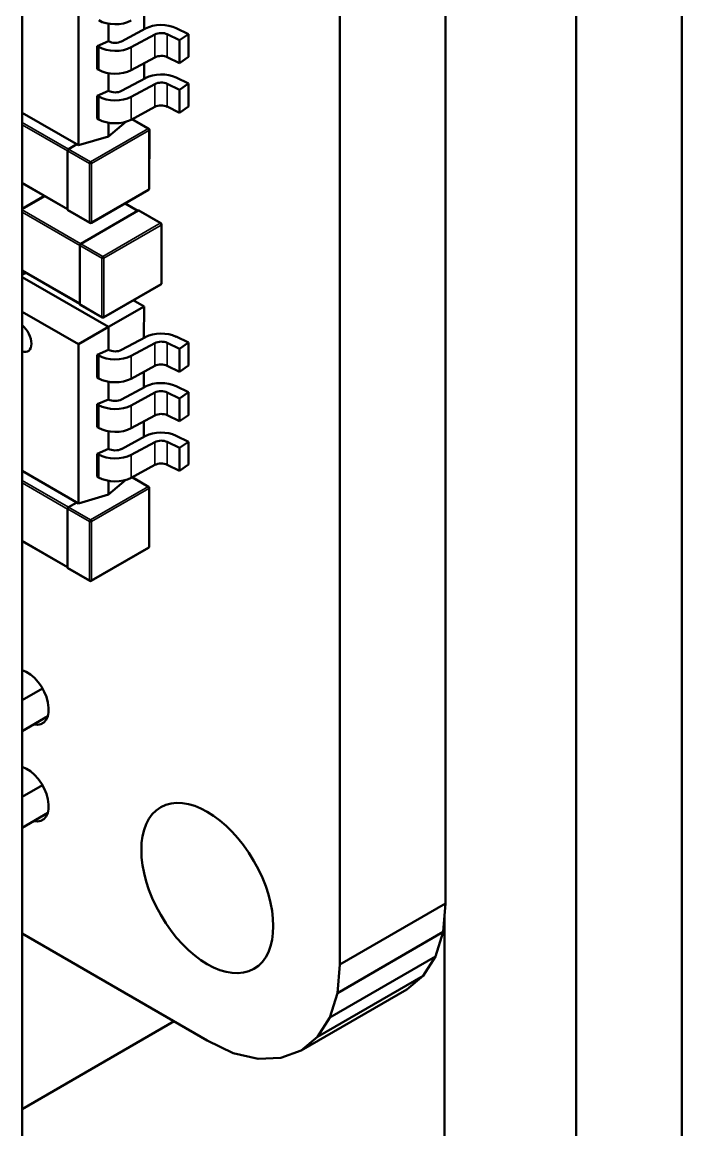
# Model space of a CAD drawing. Header units: millimetres. Extents: x 3137 to 5094, y 789 to 1822.
# Drawn here: x 4221.71 to 4228.78, y 1598.99 to 1610.86 of the extents above; entities that cross this region are included whole.
import ezdxf

# ---------------------------------------------------------------- set-up
doc = ezdxf.new("R2010")
doc.units = ezdxf.units.MM
doc.header["$LTSCALE"] = 1.8
doc.layers.add('외형선(ISO)', color=7, linetype='Continuous', lineweight=50)
doc.layers.add('좁은 외형선(ISO)', color=7, linetype='Continuous', lineweight=35)

msp = doc.modelspace()

# ---------------------------------------------------------------- linework, layer by layer
at = {"layer": '외형선(ISO)'}
for p, q in [((4226.245, 1601.418), (4226.245, 1623.225)), ((4225.112, 1600.764), (4225.112, 1622.736)), ((4227.646, 1592.848), (4227.646, 1621.426)), ((4228.777, 1620.772), (4228.777, 1592.195)), ((4221.706, 1588.112), (4221.706, 1616.69)), ((4222.311, 1609.542), (4222.311, 1611.246)), ((4223.013, 1610.952), (4223.013, 1610.785)), ((4222.633, 1610.845), (4222.633, 1610.657)), ((4222.772, 1610.655), (4223.027, 1610.792)), ((4223.129, 1610.729), (4222.875, 1610.592)), ((4223.394, 1610.667), (4223.262, 1610.731)), ((4223.358, 1610.797), (4223.49, 1610.733)), ((4223.49, 1610.733), (4223.394, 1610.667)), ((4223.49, 1610.489), (4223.49, 1610.733)), ((4222.512, 1610.604), (4222.633, 1610.657)), ((4222.512, 1610.359), (4222.512, 1610.604)), ((4222.527, 1610.595), (4222.512, 1610.604)), ((4223.394, 1610.422), (4223.394, 1610.667)), ((4223.129, 1610.484), (4222.875, 1610.347)), ((4223.394, 1610.422), (4223.262, 1610.486)), ((4223.49, 1610.489), (4223.394, 1610.422)), ((4222.527, 1610.351), (4222.512, 1610.359)), ((4223.013, 1610.422), (4223.013, 1610.254)), ((4222.633, 1610.314), (4222.633, 1610.126)), ((4222.772, 1610.125), (4223.027, 1610.262)), ((4223.358, 1610.267), (4223.49, 1610.203)), ((4222.512, 1610.073), (4222.633, 1610.126)), ((4223.129, 1610.198), (4222.875, 1610.061)), ((4223.394, 1610.136), (4223.262, 1610.2)), ((4223.49, 1610.203), (4223.394, 1610.136)), ((4223.394, 1609.891), (4223.394, 1610.136)), ((4223.49, 1609.958), (4223.49, 1610.203)), ((4222.512, 1609.829), (4222.512, 1610.073)), ((4222.527, 1610.065), (4222.512, 1610.073)), ((4221.706, 1609.891), (4222.311, 1609.542)), ((4223.129, 1609.954), (4222.874, 1609.816)), ((4223.394, 1609.891), (4223.262, 1609.956)), ((4223.49, 1609.958), (4223.394, 1609.891)), ((4222.527, 1609.82), (4222.512, 1609.829)), ((4222.819, 1609.794), (4222.633, 1609.636)), ((4222.633, 1609.783), (4222.633, 1609.636)), ((4222.885, 1609.822), (4223.062, 1609.721)), ((4223.07, 1609.707), (4223.069, 1609.08)), ((4222.204, 1609.502), (4222.292, 1609.553)), ((4222.311, 1609.542), (4222.633, 1609.636)), ((4222.192, 1608.855), (4222.192, 1609.482)), ((4221.706, 1609.138), (4222.192, 1608.857)), ((4222.448, 1608.712), (4223.061, 1609.066)), ((4221.947, 1608.999), (4221.706, 1608.86)), ((4221.706, 1608.856), (4221.95, 1608.997)), ((4222.195, 1608.848), (4222.432, 1608.712)), ((4222.335, 1608.488), (4222.949, 1608.842)), ((4222.809, 1608.92), (4222.946, 1608.841)), ((4222.957, 1608.843), (4223.193, 1608.707)), ((4223.201, 1608.066), (4223.201, 1608.693)), ((4222.324, 1607.842), (4222.324, 1608.469)), ((4222.324, 1607.843), (4221.706, 1608.2)), ((4221.706, 1608.157), (4221.752, 1608.174)), ((4221.706, 1608.131), (4222.633, 1607.596)), ((4223.193, 1608.052), (4222.579, 1607.698)), ((4222.898, 1607.882), (4223.013, 1607.815)), ((4222.31, 1607.41), (4221.706, 1607.759)), ((4222.563, 1607.698), (4222.327, 1607.834)), ((4222.633, 1607.596), (4223.013, 1607.815)), ((4223.013, 1607.815), (4223.012, 1607.479)), ((4222.633, 1607.596), (4222.31, 1607.41)), ((4222.633, 1607.596), (4222.633, 1607.351)), ((4222.31, 1605.705), (4222.31, 1607.41)), ((4222.772, 1607.35), (4223.027, 1607.487)), ((4223.129, 1607.423), (4222.874, 1607.286)), ((4223.393, 1607.361), (4223.261, 1607.425)), ((4223.358, 1607.492), (4223.49, 1607.428)), ((4223.49, 1607.428), (4223.393, 1607.361)), ((4223.49, 1607.183), (4223.49, 1607.428)), ((4222.512, 1607.298), (4222.633, 1607.351)), ((4222.512, 1607.053), (4222.512, 1607.298)), ((4222.527, 1607.29), (4222.512, 1607.298)), ((4223.393, 1607.116), (4223.393, 1607.361)), ((4223.129, 1607.179), (4222.874, 1607.041)), ((4223.393, 1607.116), (4223.261, 1607.18)), ((4223.49, 1607.183), (4223.393, 1607.116)), ((4222.527, 1607.045), (4222.512, 1607.053)), ((4223.012, 1607.116), (4223.012, 1606.949)), ((4222.633, 1607.008), (4222.633, 1606.82)), ((4222.772, 1606.819), (4223.026, 1606.956)), ((4223.358, 1606.961), (4223.49, 1606.897)), ((4222.512, 1606.768), (4222.633, 1606.82)), ((4223.129, 1606.893), (4222.874, 1606.756)), ((4223.393, 1606.831), (4223.261, 1606.895)), ((4223.49, 1606.897), (4223.393, 1606.831)), ((4223.393, 1606.586), (4223.393, 1606.831)), ((4223.49, 1606.652), (4223.49, 1606.897)), ((4222.512, 1606.523), (4222.512, 1606.768)), ((4222.527, 1606.759), (4222.512, 1606.768)), ((4223.129, 1606.648), (4222.874, 1606.511)), ((4223.012, 1606.585), (4223.012, 1606.418)), ((4223.393, 1606.586), (4223.261, 1606.65)), ((4223.49, 1606.652), (4223.393, 1606.586)), ((4222.527, 1606.514), (4222.512, 1606.523)), ((4222.633, 1606.478), (4222.633, 1606.29)), ((4222.772, 1606.288), (4223.026, 1606.425)), ((4223.129, 1606.362), (4222.874, 1606.225)), ((4223.393, 1606.3), (4223.261, 1606.364)), ((4223.358, 1606.43), (4223.49, 1606.366)), ((4223.49, 1606.366), (4223.393, 1606.3)), ((4223.49, 1606.121), (4223.49, 1606.366)), ((4222.512, 1606.237), (4222.633, 1606.29)), ((4222.512, 1605.992), (4222.512, 1606.237)), ((4222.527, 1606.228), (4222.512, 1606.237)), ((4223.393, 1606.055), (4223.393, 1606.3)), ((4223.129, 1606.117), (4222.874, 1605.98)), ((4223.393, 1606.055), (4223.261, 1606.119)), ((4223.49, 1606.121), (4223.393, 1606.055)), ((4221.706, 1606.054), (4222.31, 1605.705)), ((4222.527, 1605.984), (4222.512, 1605.992)), ((4222.885, 1605.986), (4223.061, 1605.884)), ((4222.818, 1605.957), (4222.633, 1605.8)), ((4222.633, 1605.947), (4222.633, 1605.8)), ((4223.069, 1605.87), (4223.069, 1605.243)), ((4222.31, 1605.705), (4222.633, 1605.8)), ((4222.192, 1605.019), (4222.192, 1605.646)), ((4222.203, 1605.666), (4222.291, 1605.716)), ((4221.706, 1605.301), (4222.192, 1605.021)), ((4222.447, 1604.875), (4223.061, 1605.23)), ((4222.195, 1605.012), (4222.431, 1604.875)), ((4221.923, 1603.724), (4221.706, 1603.599)), ((4221.706, 1603.267), (4221.981, 1603.425)), ((4221.923, 1602.687), (4221.706, 1602.562)), ((4221.706, 1602.23), (4221.98, 1602.389)), ((4226.245, 1601.418), (4225.112, 1600.764)), ((4226.218, 1601.114), (4226.245, 1601.418)), ((4226.232, 1601.266), (4226.232, 1598.196)), ((4221.706, 1601.097), (4223.691, 1599.952)), ((4226.218, 1601.114), (4225.085, 1600.46)), ((4226.137, 1600.853), (4226.218, 1601.114)), ((4226.137, 1600.853), (4225.004, 1600.198)), ((4225.085, 1600.46), (4225.112, 1600.764)), ((4226.006, 1600.645), (4226.137, 1600.853)), ((4226.006, 1600.645), (4224.873, 1599.991)), ((4225.829, 1600.498), (4226.006, 1600.645)), ((4225.829, 1600.498), (4224.696, 1599.844)), ((4225.004, 1600.198), (4225.085, 1600.46)), ((4221.706, 1599.217), (4223.335, 1600.157)), ((4224.873, 1599.991), (4225.004, 1600.198)), ((4223.691, 1599.952), (4223.968, 1599.815)), ((4224.696, 1599.844), (4224.873, 1599.991)), ((4223.968, 1599.815), (4224.235, 1599.755)), ((4224.48, 1599.764), (4224.696, 1599.844)), ((4224.235, 1599.755), (4224.48, 1599.764))]:
    msp.add_line(p, q, dxfattribs=at)
for centre, start, end in [((4223.054, 1609.707), 359.9906, 59.9906), ((4223.053, 1609.08), 300, 359.9906), ((4222.44, 1608.725), 239.9906, 300), ((4223.185, 1608.693), 359.9906, 59.9906), ((4223.185, 1608.066), 300, 359.9906), ((4222.571, 1607.712), 239.9906, 300), ((4223.053, 1605.87), 359.9906, 59.9906), ((4223.053, 1605.243), 300, 359.9906), ((4222.439, 1604.889), 239.9906, 300)]:
    msp.add_arc(centre, 0.016, start, end, dxfattribs=at)
for centre, major_axis, ratio, start_param, end_param in [((4222.704, 1610.983), (-0.25, 0), 0.57746, 0.785493, 2.321383), ((4223.198, 1610.687), (0.25, 0), 0.57746, 0.872759, 2.321383), ((4223.198, 1610.687), (-0.1, 0), 0.57746, 4.014352, 5.462975), ((4222.704, 1610.698), (-0.25, 0), 0.57746, 0.785493, 2.321383), ((4222.704, 1610.698), (0.1, 0), 0.57746, 3.927086, 5.462975), ((4223.198, 1610.442), (-0.1, 0), 0.57746, 4.014352, 5.462975), ((4222.704, 1610.453), (-0.25, 0), 0.57746, 0.785493, 2.321383), ((4223.197, 1610.156), (0.25, 0), 0.57746, 0.872759, 2.321383), ((4222.704, 1610.167), (0.1, 0), 0.57746, 3.927086, 5.462975), ((4223.197, 1610.156), (-0.1, 0), 0.57746, 4.014352, 5.462975), ((4222.704, 1610.167), (-0.25, 0), 0.57746, 0.785493, 2.321383), ((4223.197, 1609.911), (-0.1, 0), 0.57746, 4.014352, 5.462975), ((4222.704, 1609.922), (-0.25, 0), 0.57746, 0.785493, 2.321383), ((4222.204, 1609.489), (0.008, 0.0139), 0.577241, 0.785493, 2.356289), ((4222.203, 1608.862), (-0.008, -0.0139), 0.577241, 5.497882, 6.283185), ((4222.949, 1608.829), (0.008, 0.0139), 0.577241, 0, 0.785493), ((4222.335, 1608.475), (0.008, 0.0139), 0.577241, 0.785493, 2.356289), ((4222.335, 1607.848), (-0.008, -0.0139), 0.577241, 5.497882, 6.283185), ((4221.682, 1607.488), (0.088, -0.152), 0.57735, 5.696476, 8.440691), ((4223.197, 1607.381), (0.25, 0), 0.57746, 0.872759, 2.321383), ((4223.197, 1607.381), (-0.1, 0), 0.57746, 4.014352, 5.462975), ((4222.704, 1607.392), (-0.25, 0), 0.57746, 0.785493, 2.321383), ((4222.704, 1607.392), (0.1, 0), 0.57746, 3.927086, 5.462975), ((4223.197, 1607.136), (-0.1, 0), 0.57746, 4.014352, 5.462975), ((4222.704, 1607.147), (-0.25, 0), 0.57746, 0.785493, 2.321383), ((4223.197, 1606.851), (0.25, 0), 0.57746, 0.872759, 2.321383), ((4223.197, 1606.851), (-0.1, 0), 0.57746, 4.014352, 5.462975), ((4222.703, 1606.861), (0.1, 0), 0.57746, 3.927086, 5.462975), ((4222.703, 1606.861), (-0.25, 0), 0.57746, 0.785493, 2.321383), ((4223.197, 1606.606), (-0.1, 0), 0.57746, 4.014352, 5.462975), ((4222.703, 1606.616), (-0.25, 0), 0.57746, 0.785493, 2.321383), ((4223.197, 1606.32), (0.25, 0), 0.57746, 0.872759, 2.321383), ((4223.197, 1606.32), (-0.1, 0), 0.57746, 4.014352, 5.462975), ((4222.703, 1606.331), (-0.25, 0), 0.57746, 0.785493, 2.321383), ((4222.703, 1606.331), (0.1, 0), 0.57746, 3.927086, 5.462975), ((4223.197, 1606.075), (-0.1, 0), 0.57746, 4.014352, 5.462975), ((4222.703, 1606.086), (-0.25, 0), 0.57746, 0.785493, 2.321383), ((4222.203, 1605.652), (0.008, 0.0139), 0.577241, 0.785493, 2.356289), ((4222.203, 1605.025), (-0.008, -0.0139), 0.577241, 5.497882, 6.283185), ((4221.761, 1603.63), (0.163, -0.281), 0.57735, 5.796119, 8.879371), ((4221.761, 1602.593), (0.163, -0.281), 0.57735, 5.796119, 8.878608)]:
    msp.add_ellipse(centre, major_axis=major_axis, ratio=ratio, start_param=start_param, end_param=end_param, dxfattribs=at)
msp.add_ellipse((4223.691, 1601.585), major_axis=(0.5, -0.866), ratio=0.57735, dxfattribs=at)
at = {"layer": '좁은 외형선(ISO)'}
for p, q in [((4223.129, 1610.484), (4223.129, 1610.729)), ((4223.262, 1610.486), (4223.262, 1610.731)), ((4222.527, 1610.351), (4222.527, 1610.595)), ((4222.875, 1610.347), (4222.875, 1610.592)), ((4223.129, 1609.954), (4223.129, 1610.198)), ((4223.262, 1609.956), (4223.262, 1610.2)), ((4222.527, 1609.82), (4222.527, 1610.065)), ((4222.874, 1609.816), (4222.875, 1610.061)), ((4222.203, 1609.501), (4221.706, 1609.788)), ((4221.706, 1609.762), (4222.192, 1609.481)), ((4222.881, 1609.82), (4223.054, 1609.72)), ((4223.054, 1609.72), (4222.44, 1609.365)), ((4222.451, 1609.346), (4223.065, 1609.7)), ((4223.065, 1609.7), (4223.065, 1609.073)), ((4222.192, 1609.482), (4222.428, 1609.346)), ((4222.44, 1609.365), (4222.204, 1609.502)), ((4222.428, 1608.719), (4222.428, 1609.346)), ((4222.451, 1608.719), (4222.451, 1609.346)), ((4221.706, 1609.143), (4222.192, 1608.863)), ((4221.711, 1609.135), (4221.706, 1609.133)), ((4223.065, 1609.073), (4222.451, 1608.719)), ((4221.706, 1608.85), (4222.334, 1608.488)), ((4222.324, 1608.468), (4221.706, 1608.824)), ((4222.192, 1608.855), (4222.428, 1608.719)), ((4222.805, 1608.918), (4222.942, 1608.838)), ((4222.949, 1608.842), (4223.185, 1608.706)), ((4222.571, 1608.352), (4223.185, 1608.706)), ((4222.582, 1608.332), (4223.196, 1608.686)), ((4223.196, 1608.686), (4223.196, 1608.059)), ((4222.324, 1608.469), (4222.56, 1608.332)), ((4222.335, 1608.488), (4222.571, 1608.352)), ((4222.56, 1607.705), (4222.56, 1608.332)), ((4222.582, 1607.705), (4222.582, 1608.332)), ((4222.324, 1607.849), (4221.706, 1608.205)), ((4223.196, 1608.059), (4222.582, 1607.705)), ((4222.324, 1607.842), (4222.56, 1607.705)), ((4223.129, 1607.179), (4223.129, 1607.423)), ((4223.261, 1607.18), (4223.261, 1607.425)), ((4222.527, 1607.045), (4222.527, 1607.29)), ((4222.874, 1607.041), (4222.874, 1607.286)), ((4223.129, 1606.648), (4223.129, 1606.893)), ((4223.261, 1606.65), (4223.261, 1606.895)), ((4222.527, 1606.514), (4222.527, 1606.759)), ((4222.874, 1606.511), (4222.874, 1606.756)), ((4223.129, 1606.117), (4223.129, 1606.362)), ((4223.261, 1606.119), (4223.261, 1606.364)), ((4222.527, 1605.984), (4222.527, 1606.228)), ((4222.874, 1605.98), (4222.874, 1606.225)), ((4222.88, 1605.983), (4223.053, 1605.883)), ((4222.202, 1605.665), (4221.706, 1605.952)), ((4221.706, 1605.925), (4222.192, 1605.645)), ((4223.053, 1605.883), (4222.439, 1605.529)), ((4222.45, 1605.51), (4223.064, 1605.864)), ((4223.064, 1605.864), (4223.064, 1605.237)), ((4222.192, 1605.646), (4222.428, 1605.51)), ((4222.439, 1605.529), (4222.203, 1605.666)), ((4222.428, 1604.882), (4222.428, 1605.51)), ((4222.45, 1604.882), (4222.45, 1605.51)), ((4221.706, 1605.307), (4222.192, 1605.026)), ((4223.064, 1605.237), (4222.45, 1604.882)), ((4222.192, 1605.019), (4222.428, 1604.882))]:
    msp.add_line(p, q, dxfattribs=at)
for centre, major_axis, ratio, start_param, end_param in [((4223.054, 1609.707), (0.008, 0.0139), 0.577241, 0, 0.785493), ((4223.054, 1609.707), (0.008, -0.0139), 0.57735, 0.785208, 2.356005), ((4223.054, 1609.707), (0.016, 0), 0.57746, 5.497882, 6.283185), ((4222.44, 1609.352), (0.008, 0.0139), 0.577241, 0.785493, 2.356289), ((4222.44, 1609.352), (0.016, 0), 0.57746, 3.927086, 5.497882), ((4222.44, 1609.352), (0.008, -0.0139), 0.57735, 0.785208, 2.356005), ((4223.053, 1609.08), (0.008, -0.0139), 0.57735, 0, 0.785208), ((4223.053, 1609.08), (0.016, 0), 0.57746, 5.497882, 6.283185), ((4222.44, 1608.725), (-0.008, -0.0139), 0.577241, 5.497882, 6.283185), ((4222.44, 1608.725), (0.016, 0), 0.57746, 3.927086, 5.497882), ((4222.44, 1608.725), (0.008, -0.0139), 0.57735, 0, 0.785208), ((4223.185, 1608.693), (0.008, 0.0139), 0.577241, 0, 0.785493), ((4223.185, 1608.693), (0.008, -0.0139), 0.57735, 0.785208, 2.356005), ((4223.185, 1608.693), (0.016, 0), 0.57746, 5.497882, 6.283185), ((4222.571, 1608.339), (0.008, 0.0139), 0.577241, 0.785493, 2.356289), ((4222.571, 1608.339), (0.008, -0.0139), 0.57735, 0.785208, 2.356005), ((4222.571, 1608.339), (0.016, 0), 0.57746, 3.927086, 5.497882), ((4223.185, 1608.066), (0.008, -0.0139), 0.57735, 0, 0.785208), ((4223.185, 1608.066), (0.016, 0), 0.57746, 5.497882, 6.283185), ((4222.571, 1607.712), (-0.008, -0.0139), 0.577241, 5.497882, 6.283185), ((4222.571, 1607.712), (0.016, 0), 0.57746, 3.927086, 5.497882), ((4222.571, 1607.712), (0.008, -0.0139), 0.57735, 0, 0.785208), ((4223.053, 1605.87), (0.008, 0.0139), 0.577241, 0, 0.785493), ((4223.053, 1605.87), (0.008, -0.0139), 0.57735, 0.785208, 2.356005), ((4223.053, 1605.87), (0.016, 0), 0.57746, 5.497882, 6.283185), ((4222.439, 1605.516), (0.008, 0.0139), 0.577241, 0.785493, 2.356289), ((4222.439, 1605.516), (0.016, 0), 0.57746, 3.927086, 5.497882), ((4222.439, 1605.516), (0.008, -0.0139), 0.57735, 0.785208, 2.356005), ((4223.053, 1605.243), (0.008, -0.0139), 0.57735, 0, 0.785208), ((4223.053, 1605.243), (0.016, 0), 0.57746, 5.497882, 6.283185), ((4222.439, 1604.889), (-0.008, -0.0139), 0.577241, 5.497882, 6.283185), ((4222.439, 1604.889), (0.016, 0), 0.57746, 3.927086, 5.497882), ((4222.439, 1604.889), (0.008, -0.0139), 0.57735, 0, 0.785208)]:
    msp.add_ellipse(centre, major_axis=major_axis, ratio=ratio, start_param=start_param, end_param=end_param, dxfattribs=at)

doc.saveas('drawing.dxf')
